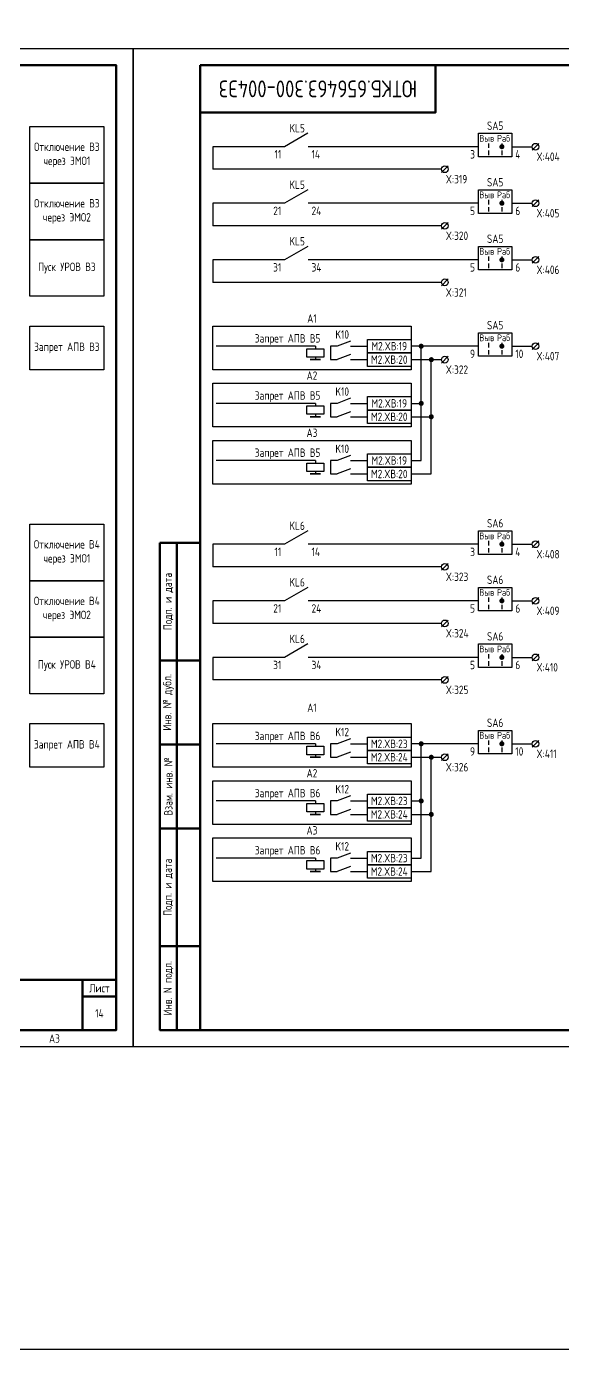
# Model space of a CAD drawing. Header units: millimetres. Extents: x -1612 to 9998, y -90 to 1220.
# Drawn here: x 5848.3 to 6007.8, y -90 to 303.6 of the extents above; entities that cross this region are included whole.
import ezdxf

# ---------------------------------------------------------------- set-up
doc = ezdxf.new("R2010")
doc.units = ezdxf.units.MM
doc.styles.add('Gost type A_2.5', font='GOST_0.TTF', dxfattribs={"height": 2.5})
doc.styles.add('Gost_type_A', font='GOST_0.TTF')

# ---------------------------------------------------------------- blocks, each defined once
blk = doc.blocks.new('Формат_А3')
blk.add_lwpolyline([(-420, 297), (0, 297), (0, 0), (-420, 0)], close=True)
at = {"lineweight": 50}
blk.add_lwpolyline([(-400, 292), (-5, 292), (-5, 5), (-400, 5)], close=True, dxfattribs=at)
blk = doc.blocks.new('Штамп малый нижний')
at = {"lineweight": 50}
for points in [[(-185, 15), (-178, 15), (-178, 5), (-185, 5)], [(-178, 15), (-168, 15), (-168, 5), (-178, 5)], [(-168, 15), (-145, 15), (-145, 5), (-168, 5)], [(-145, 15), (-130, 15), (-130, 5), (-145, 5)], [(-130, 15), (-120, 15), (-120, 5), (-130, 5)], [(-120, 15), (-10, 15), (-10, 0), (-120, 0)], [(-10, 15), (0, 15), (0, 10), (-10, 10)], [(-10, 10), (0, 10), (0, 0), (-10, 0)], [(-185, 5), (-178, 5), (-178, 0), (-185, 0)], [(-178, 5), (-168, 5), (-168, 0), (-178, 0)], [(-168, 5), (-145, 5), (-145, 0), (-168, 0)], [(-145, 5), (-130, 5), (-130, 0), (-145, 0)], [(-130, 5), (-120, 5), (-120, 0), (-130, 0)]]:
    blk.add_lwpolyline(points, close=True, dxfattribs=at)
for points in [[(-185, 15), (-178, 15), (-178, 10), (-185, 10)], [(-178, 15), (-168, 15), (-168, 10), (-178, 10)], [(-168, 15), (-145, 15), (-145, 10), (-168, 10)], [(-145, 15), (-130, 15), (-130, 10), (-145, 10)], [(-130, 15), (-120, 15), (-120, 10), (-130, 10)], [(-185, 10), (-178, 10), (-178, 5), (-185, 5)], [(-178, 10), (-168, 10), (-168, 5), (-178, 5)], [(-168, 10), (-145, 10), (-145, 5), (-168, 5)], [(-145, 10), (-130, 10), (-130, 5), (-145, 5)], [(-130, 10), (-120, 10), (-120, 5), (-130, 5)]]:
    blk.add_lwpolyline(points, close=True)
at = {"char_height": 2.5, "style": 'Gost_type_A'}
for s, insert, width, attachment_point in [('Лист', (-5, 12.5), 10, 5), ('№ докум.', (-156.5, 2.5), 23, 5), ('Подп.', (-137.5, 2.5), 15, 5), ('Дата', (-125, 2.5), 10, 5), ('Изм.', (-181.5, 2.5), 7, 5), ('Лист', (-173, 2.5), 10, 5), ('Копировал', (-75, -2.53), 13.1202, 6), ('Формат', (-30, -2.53), 13.1202, 6)]:
    blk.add_mtext(s, dxfattribs=dict(at, insert=insert, width=width, attachment_point=attachment_point))
blk = doc.blocks.new('Штамп левый нижний')
at = {"lineweight": 50}
for points in [[(-12, 145), (-7, 145), (-7, 110), (-12, 110)], [(-7, 145), (0, 145), (0, 110), (-7, 110)], [(-12, 110), (-7, 110), (-7, 85), (-12, 85)], [(-7, 110), (0, 110), (0, 85), (-7, 85)], [(-12, 85), (-7, 85), (-7, 60), (-12, 60)], [(-7, 85), (0, 85), (0, 60), (-7, 60)], [(-12, 60), (-7, 60), (-7, 25), (-12, 25)], [(-7, 60), (0, 60), (0, 25), (-7, 25)], [(-12, 25), (-7, 25), (-7, 0), (-12, 0)], [(-7, 25), (0, 25), (0, 0), (-7, 0)]]:
    blk.add_lwpolyline(points, close=True, dxfattribs=at)
at = {"char_height": 2.5, "attachment_point": 5, "rotation": 90, "style": 'Gost_type_A'}
for s, insert, width in [('Подп. и дата', (-9.5, 127.5), 35), ('Инв. № дубл.', (-9.5, 97.5), 25), ('Взам. инв. №', (-9.5, 72.5), 25), ('Подп. и дата', (-9.5, 42.5), 35), ('Инв. N подл.', (-9.5, 12.5), 25)]:
    blk.add_mtext(s, dxfattribs=dict(at, insert=insert, width=width))
blk = doc.blocks.new('Штамп угловой верхний')
at = {"lineweight": 50}
blk.add_lwpolyline([(0, 0), (70, 0), (70, -14), (0, -14)], close=True, dxfattribs=at)
blk = doc.blocks.new('POINT')
at = {"const_width": 0.75}
blk.add_lwpolyline([(-0.375, 0, 1), (0.375, 0, 1)], format="xyb", close=True, dxfattribs=at)
blk = doc.blocks.new('Переключатель_положение')
for p, q in [((2, 1), (2, -0.34)), ((2, -1.14), (2, -2.49))]:
    blk.add_line(p, q)

msp = doc.modelspace()

# ---------------------------------------------------------------- linework, layer by layer
for p, q in [((5932.03, 271.78), (5925.11, 267.78)), ((5925.11, 267.78), (5903.74, 267.78)), ((5903.74, 267.78), (5903.74, 261.08)), ((5982.74, 267.78), (5932.11, 267.78)), ((6000.75, 268.78), (5998.75, 266.78)), ((5971.76, 261.08), (5903.74, 261.08)), ((5973.77, 262.08), (5971.77, 260.08)), ((5932.03, 254.96), (5925.11, 250.96)), ((6000.75, 251.96), (5998.75, 249.96)), ((5925.11, 250.96), (5903.74, 250.96)), ((5903.74, 250.96), (5903.74, 244.26)), ((5982.74, 250.96), (5932.11, 250.96)), ((5971.76, 244.26), (5903.74, 244.26)), ((5973.77, 245.26), (5971.77, 243.26)), ((5932.03, 238.14), (5925.11, 234.14)), ((5925.11, 234.14), (5903.74, 234.14)), ((5903.74, 234.14), (5903.74, 227.44)), ((5982.74, 234.14), (5932.11, 234.14)), ((6000.75, 235.14), (5998.75, 233.14)), ((5973.77, 228.44), (5971.77, 226.44)), ((5971.76, 227.44), (5903.74, 227.44)), ((6000.75, 209.44), (5998.75, 207.44)), ((5934.24, 208.44), (5904.74, 208.44)), ((5934.24, 208.44), (5934.24, 207.69)), ((5934.24, 205.19), (5934.24, 204.44)), ((5982.74, 208.44), (5962.74, 208.44)), ((5965.74, 174.44), (5965.74, 208.44)), ((5973.75, 205.44), (5971.75, 203.44)), ((5962.74, 204.44), (5971.74, 204.44)), ((5968.74, 170.44), (5968.74, 204.44)), ((5934.24, 191.44), (5904.74, 191.44)), ((5934.24, 191.44), (5934.24, 190.69)), ((5962.74, 191.44), (5965.74, 191.44)), ((5934.24, 188.19), (5934.24, 187.44)), ((5962.74, 187.44), (5968.74, 187.44)), ((5934.24, 174.44), (5904.74, 174.44)), ((5934.24, 174.44), (5934.24, 173.69)), ((5962.74, 174.44), (5965.74, 174.44)), ((5934.24, 171.19), (5934.24, 170.44)), ((5962.74, 170.44), (5968.74, 170.44)), ((5932.03, 153.52), (5925.11, 149.52)), ((6000.75, 150.52), (5998.75, 148.52)), ((5925.11, 149.52), (5903.74, 149.52)), ((5903.74, 149.52), (5903.74, 142.82)), ((5982.74, 149.52), (5932.11, 149.52)), ((5971.76, 142.82), (5903.74, 142.82)), ((5973.77, 143.82), (5971.77, 141.82)), ((5932.03, 136.7), (5925.11, 132.7)), ((5925.11, 132.7), (5903.74, 132.7)), ((5903.74, 132.7), (5903.74, 126)), ((5982.74, 132.7), (5932.11, 132.7)), ((6000.75, 133.7), (5998.75, 131.7)), ((5971.76, 126), (5903.74, 126)), ((5973.77, 127), (5971.77, 125)), ((5932.03, 119.88), (5925.11, 115.88)), ((5925.11, 115.88), (5903.74, 115.88)), ((5903.74, 115.88), (5903.74, 109.18)), ((5982.74, 115.88), (5932.11, 115.88)), ((6000.75, 116.88), (5998.75, 114.88)), ((5971.76, 109.18), (5903.74, 109.18)), ((5973.77, 110.18), (5971.77, 108.18)), ((6000.75, 91.18), (5998.75, 89.18)), ((5934.24, 90.18), (5904.74, 90.18)), ((5934.24, 90.18), (5934.24, 89.43)), ((5934.24, 86.93), (5934.24, 86.18)), ((5982.74, 90.18), (5962.74, 90.18)), ((5965.74, 56.18), (5965.74, 90.18)), ((5973.75, 87.18), (5971.75, 85.18)), ((5962.74, 86.18), (5971.74, 86.18)), ((5968.74, 52.18), (5968.74, 86.18)), ((5934.24, 73.18), (5904.74, 73.18)), ((5934.24, 73.18), (5934.24, 72.43)), ((5962.74, 73.18), (5965.74, 73.18)), ((5934.24, 69.93), (5934.24, 69.18)), ((5962.74, 69.18), (5968.74, 69.18)), ((5934.24, 56.18), (5904.74, 56.18)), ((5934.24, 56.18), (5934.24, 55.43)), ((5962.74, 56.18), (5965.74, 56.18)), ((5934.24, 52.93), (5934.24, 52.18)), ((5962.74, 52.18), (5968.74, 52.18))]:
    msp.add_line(p, q)
at = {"ltscale": 4}
for p, q in [((5992.74, 267.78), (5998.74, 267.78)), ((5992.74, 250.96), (5998.74, 250.96)), ((5992.74, 234.14), (5998.74, 234.14)), ((5992.74, 208.44), (5998.75, 208.44)), ((5992.74, 149.52), (5998.74, 149.52)), ((5992.74, 132.7), (5998.74, 132.7)), ((5992.74, 115.88), (5998.74, 115.88)), ((5992.74, 90.18), (5998.75, 90.18))]:
    msp.add_line(p, q, dxfattribs=at)
at = {"ltscale": 4.32}
for p, q in [((5944.74, 209.94), (5940.74, 208.44)), ((5944.74, 205.94), (5940.74, 204.44)), ((5944.74, 192.94), (5940.74, 191.44)), ((5944.74, 188.94), (5940.74, 187.44)), ((5944.74, 175.94), (5940.74, 174.44)), ((5944.74, 171.94), (5940.74, 170.44)), ((5944.74, 91.68), (5940.74, 90.18)), ((5944.74, 87.68), (5940.74, 86.18)), ((5944.74, 74.68), (5940.74, 73.18)), ((5944.74, 70.68), (5940.74, 69.18)), ((5944.74, 57.68), (5940.74, 56.18)), ((5944.74, 53.68), (5940.74, 52.18))]:
    msp.add_line(p, q, dxfattribs=at)
at = {"ltscale": 1.08}
for p, q in [((5940.74, 208.44), (5938.74, 208.44)), ((5938.74, 208.44), (5938.74, 204.44)), ((5944.74, 208.44), (5949.74, 208.44)), ((5938.74, 204.44), (5940.74, 204.44)), ((5944.74, 204.44), (5949.74, 204.44)), ((5940.74, 191.44), (5938.74, 191.44)), ((5938.74, 191.44), (5938.74, 187.44)), ((5944.74, 191.44), (5949.74, 191.44)), ((5938.74, 187.44), (5940.74, 187.44)), ((5944.74, 187.44), (5949.74, 187.44)), ((5940.74, 174.44), (5938.74, 174.44)), ((5938.74, 174.44), (5938.74, 170.44)), ((5944.74, 174.44), (5949.74, 174.44)), ((5938.74, 170.44), (5940.74, 170.44)), ((5944.74, 170.44), (5949.74, 170.44)), ((5940.74, 90.18), (5938.74, 90.18)), ((5938.74, 90.18), (5938.74, 86.18)), ((5944.74, 90.18), (5949.74, 90.18)), ((5938.74, 86.18), (5940.74, 86.18)), ((5944.74, 86.18), (5949.74, 86.18)), ((5940.74, 73.18), (5938.74, 73.18)), ((5938.74, 73.18), (5938.74, 69.18)), ((5944.74, 73.18), (5949.74, 73.18)), ((5938.74, 69.18), (5940.74, 69.18)), ((5944.74, 69.18), (5949.74, 69.18)), ((5940.74, 56.18), (5938.74, 56.18)), ((5938.74, 56.18), (5938.74, 52.18)), ((5944.74, 56.18), (5949.74, 56.18)), ((5938.74, 52.18), (5940.74, 52.18)), ((5944.74, 52.18), (5949.74, 52.18))]:
    msp.add_line(p, q, dxfattribs=at)
for points in [[(-1612, 1220), (9998.36, 1220), (9998.36, -90), (-1612, -90)], [(5849.3, 273.75), (5871.3, 273.75), (5871.3, 256.93), (5849.3, 256.93)], [(5982.74, 271.78), (5992.74, 271.78), (5992.74, 264.78), (5982.74, 264.78)], [(5849.3, 256.93), (5871.3, 256.93), (5871.3, 240.12), (5849.3, 240.12)], [(5982.74, 254.96), (5992.74, 254.96), (5992.74, 247.96), (5982.74, 247.96)], [(5849.3, 240.12), (5871.3, 240.12), (5871.3, 223.3), (5849.3, 223.3)], [(5982.74, 238.14), (5992.74, 238.14), (5992.74, 231.14), (5982.74, 231.14)], [(5849.3, 214.44), (5871.3, 214.44), (5871.3, 201.44), (5849.3, 201.44)], [(5903.74, 214.44), (5962.74, 214.44), (5962.74, 201.44), (5903.74, 201.44)], [(5949.74, 210.44), (5962.74, 210.44), (5962.74, 206.44), (5949.74, 206.44)], [(5982.74, 212.44), (5992.74, 212.44), (5992.74, 205.44), (5982.74, 205.44)], [(5936.74, 207.69), (5936.74, 205.19), (5931.74, 205.19), (5931.74, 207.69)], [(5949.74, 206.44), (5962.74, 206.44), (5962.74, 202.44), (5949.74, 202.44)], [(5935.74, 204.44), (5932.74, 204.44)], [(5903.74, 197.44), (5962.74, 197.44), (5962.74, 184.44), (5903.74, 184.44)], [(5949.74, 193.44), (5962.74, 193.44), (5962.74, 189.44), (5949.74, 189.44)], [(5936.74, 190.69), (5936.74, 188.19), (5931.74, 188.19), (5931.74, 190.69)], [(5949.74, 189.44), (5962.74, 189.44), (5962.74, 185.44), (5949.74, 185.44)], [(5935.74, 187.44), (5932.74, 187.44)], [(5903.74, 180.44), (5962.74, 180.44), (5962.74, 167.44), (5903.74, 167.44)], [(5936.74, 173.69), (5936.74, 171.19), (5931.74, 171.19), (5931.74, 173.69)], [(5949.74, 176.44), (5962.74, 176.44), (5962.74, 172.44), (5949.74, 172.44)], [(5935.74, 170.44), (5932.74, 170.44)], [(5949.74, 172.44), (5962.74, 172.44), (5962.74, 168.44), (5949.74, 168.44)], [(5849.3, 155.49), (5871.3, 155.49), (5871.3, 138.68), (5849.3, 138.68)], [(5982.74, 153.52), (5992.74, 153.52), (5992.74, 146.52), (5982.74, 146.52)], [(5849.3, 138.68), (5871.3, 138.68), (5871.3, 121.86), (5849.3, 121.86)], [(5982.74, 136.7), (5992.74, 136.7), (5992.74, 129.7), (5982.74, 129.7)], [(5849.3, 121.86), (5871.3, 121.86), (5871.3, 105.04), (5849.3, 105.04)], [(5982.74, 119.88), (5992.74, 119.88), (5992.74, 112.88), (5982.74, 112.88)], [(5849.3, 96.18), (5871.3, 96.18), (5871.3, 83.18), (5849.3, 83.18)], [(5903.74, 96.18), (5962.74, 96.18), (5962.74, 83.18), (5903.74, 83.18)], [(5949.74, 92.18), (5962.74, 92.18), (5962.74, 88.18), (5949.74, 88.18)], [(5982.74, 94.18), (5992.74, 94.18), (5992.74, 87.18), (5982.74, 87.18)], [(5936.74, 89.43), (5936.74, 86.93), (5931.74, 86.93), (5931.74, 89.43)], [(5949.74, 88.18), (5962.74, 88.18), (5962.74, 84.18), (5949.74, 84.18)], [(5935.74, 86.18), (5932.74, 86.18)], [(5903.74, 79.18), (5962.74, 79.18), (5962.74, 66.18), (5903.74, 66.18)], [(5949.74, 75.18), (5962.74, 75.18), (5962.74, 71.18), (5949.74, 71.18)], [(5936.74, 72.43), (5936.74, 69.93), (5931.74, 69.93), (5931.74, 72.43)], [(5949.74, 71.18), (5962.74, 71.18), (5962.74, 67.18), (5949.74, 67.18)], [(5935.74, 69.18), (5932.74, 69.18)], [(5903.74, 62.18), (5962.74, 62.18), (5962.74, 49.18), (5903.74, 49.18)], [(5936.74, 55.43), (5936.74, 52.93), (5931.74, 52.93), (5931.74, 55.43)], [(5949.74, 58.18), (5962.74, 58.18), (5962.74, 54.18), (5949.74, 54.18)], [(5935.74, 52.18), (5932.74, 52.18)], [(5949.74, 54.18), (5962.74, 54.18), (5962.74, 50.18), (5949.74, 50.18)]]:
    msp.add_lwpolyline(points, close=True)
for centre in [(5999.75, 267.78), (5972.77, 261.08), (5999.75, 250.96), (5972.77, 244.26), (5999.75, 234.14), (5972.77, 227.44), (5999.75, 208.44), (5972.75, 204.44), (5999.75, 149.52), (5972.77, 142.82), (5999.75, 132.7), (5972.77, 126), (5999.75, 115.88), (5972.77, 109.18), (5999.75, 90.18), (5972.75, 86.18)]:
    msp.add_circle(centre, 1)

# ---------------------------------------------------------------- block references
for name, p in [('Формат_А3', (5880, 0)), ('Формат_А3', (6300, 0)), ('Штамп угловой верхний', (5900, 292)), ('Переключатель_положение', (5983.74, 267.78)), ('POINT', (5989.74, 267.78)), ('Переключатель_положение', (5987.74, 267.78)), ('Переключатель_положение', (5983.74, 250.96)), ('Переключатель_положение', (5983.74, 250.96)), ('Переключатель_положение', (5987.74, 250.96)), ('Переключатель_положение', (5987.74, 250.96)), ('POINT', (5989.74, 250.96)), ('POINT', (5989.74, 250.96)), ('Переключатель_положение', (5983.74, 234.14)), ('Переключатель_положение', (5983.74, 234.14)), ('POINT', (5989.74, 234.14)), ('POINT', (5989.74, 234.14)), ('Переключатель_положение', (5987.74, 234.14)), ('Переключатель_положение', (5987.74, 234.14)), ('POINT', (5965.74, 208.44)), ('Переключатель_положение', (5983.74, 208.44)), ('POINT', (5989.74, 208.44)), ('Переключатель_положение', (5987.74, 208.44)), ('POINT', (5968.74, 204.44)), ('POINT', (5965.74, 191.44)), ('POINT', (5968.74, 187.44)), ('Штамп левый нижний', (5900, 5)), ('Переключатель_положение', (5983.74, 149.52)), ('POINT', (5989.74, 149.52)), ('Переключатель_положение', (5987.74, 149.52)), ('Переключатель_положение', (5983.74, 132.7)), ('Переключатель_положение', (5983.74, 132.7)), ('POINT', (5989.74, 132.7)), ('POINT', (5989.74, 132.7)), ('Переключатель_положение', (5987.74, 132.7)), ('Переключатель_положение', (5987.74, 132.7)), ('Переключатель_положение', (5983.74, 115.88)), ('Переключатель_положение', (5983.74, 115.88)), ('POINT', (5989.74, 115.88)), ('POINT', (5989.74, 115.88)), ('Переключатель_положение', (5987.74, 115.88)), ('Переключатель_положение', (5987.74, 115.88)), ('POINT', (5965.74, 90.18)), ('Переключатель_положение', (5983.74, 90.18)), ('POINT', (5989.74, 90.18)), ('Переключатель_положение', (5987.74, 90.18)), ('POINT', (5968.74, 86.18)), ('POINT', (5965.74, 73.18)), ('POINT', (5968.74, 69.18)), ('Штамп малый нижний', (5875, 5))]:
    msp.add_blockref(name, p)

# ---------------------------------------------------------------- texts
at = {"insert": (5935, 285), "char_height": 5, "width": 70, "attachment_point": 5, "rotation": 180, "style": 'Gost_type_A'}
msp.add_mtext('ЮТКБ.656463.300-004Э3', dxfattribs=at)
for s, insert, char_height, width, attachment_point, style in [('KL5', (5928.83, 272.04), 2.5, 10, 8, 'Gost type A_2.5'), ('SA5', (5987.74, 272.78), 2.5, 10, 8, 'Gost_type_A'), ('Отключение В3\\Pчерез ЭМО1', (5860.3, 265.34), 2.5, 21.9988, 5, 'Gost_type_A'), ('Выв', (5985.24, 270.28), 2, 5, 5, 'Gost_type_A'), ('Раб', (5990.24, 270.28), 2, 5, 5, 'Gost_type_A'), ('11', (5924.11, 266.78), 2.5, 6, 3, 'Gost type A_2.5'), ('14', (5933.11, 266.78), 2.5, 6, 1, 'Gost type A_2.5'), ('3', (5981.74, 266.76), 2.5, 5, 3, 'Gost_type_A'), ('4', (5993.74, 266.76), 2.5, 5, 1, 'Gost_type_A'), ('KL5', (5928.83, 255.22), 2.5, 10, 8, 'Gost type A_2.5'), ('SA5', (5987.74, 255.96), 2.5, 10, 8, 'Gost_type_A'), ('Отключение В3\\Pчерез ЭМО2', (5860.3, 248.53), 2.5, 21.9988, 5, 'Gost_type_A'), ('Выв', (5985.24, 253.46), 2, 5, 5, 'Gost_type_A'), ('Раб', (5990.24, 253.46), 2, 5, 5, 'Gost_type_A'), ('21', (5924.11, 249.96), 2.5, 6, 3, 'Gost type A_2.5'), ('24', (5933.11, 249.96), 2.5, 6, 1, 'Gost type A_2.5'), ('5', (5981.74, 249.95), 2.5, 5, 3, 'Gost_type_A'), ('6', (5993.74, 249.95), 2.5, 5, 1, 'Gost_type_A'), ('KL5', (5928.83, 238.4), 2.5, 10, 8, 'Gost type A_2.5'), ('SA5', (5987.74, 239.14), 2.5, 10, 8, 'Gost_type_A'), ('Выв', (5985.24, 236.64), 2, 5, 5, 'Gost_type_A'), ('Раб', (5990.24, 236.64), 2, 5, 5, 'Gost_type_A'), ('Пуск УРОВ В3', (5860.3, 231.71), 2.5, 21.9988, 5, 'Gost_type_A'), ('31', (5924.11, 233.14), 2.5, 6, 3, 'Gost type A_2.5'), ('34', (5933.11, 233.14), 2.5, 6, 1, 'Gost type A_2.5'), ('5', (5981.74, 233.13), 2.5, 5, 3, 'Gost_type_A'), ('6', (5993.74, 233.13), 2.5, 5, 1, 'Gost_type_A'), ('K10', (5942.24, 211.94), 2.5, 5, 5, 'Gost_type_A'), ('SA5', (5987.74, 213.44), 2.5, 10, 8, 'Gost_type_A'), ('Запрет АПВ В3', (5860.3, 207.94), 2.5, 21.9988, 5, 'Gost_type_A'), (' Запрет АПВ В5', (5935.74, 210.44), 2.5, 31.0015, 6, 'Gost_type_A'), ('M2.XВ:19', (5956.24, 208.44), 2.5, 13, 5, 'Gost_type_A'), ('Выв', (5985.24, 210.94), 2, 5, 5, 'Gost_type_A'), ('Раб', (5990.24, 210.94), 2, 5, 5, 'Gost_type_A'), ('M2.XВ:20', (5956.24, 204.44), 2.5, 13, 5, 'Gost_type_A'), ('9', (5981.74, 207.42), 2.5, 5, 3, 'Gost_type_A'), ('10', (5993.74, 207.42), 2.5, 5, 1, 'Gost_type_A'), (' Запрет АПВ В5', (5935.74, 193.44), 2.5, 31.0015, 6, 'Gost_type_A'), ('K10', (5942.24, 194.94), 2.5, 5, 5, 'Gost_type_A'), ('M2.XВ:19', (5956.24, 191.44), 2.5, 13, 5, 'Gost_type_A'), ('M2.XВ:20', (5956.24, 187.44), 2.5, 13, 5, 'Gost_type_A'), (' Запрет АПВ В5', (5935.74, 176.44), 2.5, 31.0015, 6, 'Gost_type_A'), ('K10', (5942.24, 177.94), 2.5, 5, 5, 'Gost_type_A'), ('M2.XВ:19', (5956.24, 174.44), 2.5, 13, 5, 'Gost_type_A'), ('M2.XВ:20', (5956.24, 170.44), 2.5, 13, 5, 'Gost_type_A'), ('KL6', (5928.83, 153.78), 2.5, 10, 8, 'Gost type A_2.5'), ('SA6', (5987.74, 154.52), 2.5, 10, 8, 'Gost_type_A'), ('Отключение В4\\Pчерез ЭМО1', (5860.3, 147.08), 2.5, 21.9988, 5, 'Gost_type_A'), ('Выв', (5985.24, 152.02), 2, 5, 5, 'Gost_type_A'), ('Раб', (5990.24, 152.02), 2, 5, 5, 'Gost_type_A'), ('11', (5924.11, 148.52), 2.5, 6, 3, 'Gost type A_2.5'), ('14', (5933.11, 148.52), 2.5, 6, 1, 'Gost type A_2.5'), ('3', (5981.74, 148.5), 2.5, 5, 3, 'Gost_type_A'), ('4', (5993.74, 148.5), 2.5, 5, 1, 'Gost_type_A'), ('KL6', (5928.83, 136.96), 2.5, 10, 8, 'Gost type A_2.5'), ('SA6', (5987.74, 137.7), 2.5, 10, 8, 'Gost_type_A'), ('Отключение В4\\Pчерез ЭМО2', (5860.3, 130.27), 2.5, 21.9988, 5, 'Gost_type_A'), ('Выв', (5985.24, 135.2), 2, 5, 5, 'Gost_type_A'), ('Раб', (5990.24, 135.2), 2, 5, 5, 'Gost_type_A'), ('21', (5924.11, 131.7), 2.5, 6, 3, 'Gost type A_2.5'), ('24', (5933.11, 131.7), 2.5, 6, 1, 'Gost type A_2.5'), ('5', (5981.74, 131.69), 2.5, 5, 3, 'Gost_type_A'), ('6', (5993.74, 131.69), 2.5, 5, 1, 'Gost_type_A'), ('KL6', (5928.83, 120.14), 2.5, 10, 8, 'Gost type A_2.5'), ('SA6', (5987.74, 120.88), 2.5, 10, 8, 'Gost_type_A'), ('Выв', (5985.24, 118.38), 2, 5, 5, 'Gost_type_A'), ('Раб', (5990.24, 118.38), 2, 5, 5, 'Gost_type_A'), ('Пуск УРОВ В4', (5860.3, 113.45), 2.5, 21.9988, 5, 'Gost_type_A'), ('31', (5924.11, 114.88), 2.5, 6, 3, 'Gost type A_2.5'), ('34', (5933.11, 114.88), 2.5, 6, 1, 'Gost type A_2.5'), ('5', (5981.74, 114.87), 2.5, 5, 3, 'Gost_type_A'), ('6', (5993.74, 114.87), 2.5, 5, 1, 'Gost_type_A'), ('K12', (5942.24, 93.68), 2.5, 5, 5, 'Gost_type_A'), ('SA6', (5987.74, 95.18), 2.5, 10, 8, 'Gost_type_A'), ('Запрет АПВ В4', (5860.3, 89.68), 2.5, 21.9988, 5, 'Gost_type_A'), (' Запрет АПВ В6', (5935.74, 92.18), 2.5, 31.0015, 6, 'Gost_type_A'), ('M2.XВ:23', (5956.24, 90.18), 2.5, 13, 5, 'Gost_type_A'), ('Выв', (5985.24, 92.68), 2, 5, 5, 'Gost_type_A'), ('Раб', (5990.24, 92.68), 2, 5, 5, 'Gost_type_A'), ('M2.XВ:24', (5956.24, 86.18), 2.5, 13, 5, 'Gost_type_A'), ('9', (5981.74, 89.16), 2.5, 5, 3, 'Gost_type_A'), ('10', (5993.74, 89.16), 2.5, 5, 1, 'Gost_type_A'), (' Запрет АПВ В6', (5935.74, 75.18), 2.5, 31.0015, 6, 'Gost_type_A'), ('K12', (5942.24, 76.68), 2.5, 5, 5, 'Gost_type_A'), ('M2.XВ:23', (5956.24, 73.18), 2.5, 13, 5, 'Gost_type_A'), ('M2.XВ:24', (5956.24, 69.18), 2.5, 13, 5, 'Gost_type_A'), (' Запрет АПВ В6', (5935.74, 58.18), 2.5, 31.0015, 6, 'Gost_type_A'), ('K12', (5942.24, 59.68), 2.5, 5, 5, 'Gost_type_A'), ('M2.XВ:23', (5956.24, 56.18), 2.5, 13, 5, 'Gost_type_A'), ('M2.XВ:24', (5956.24, 52.18), 2.5, 13, 5, 'Gost_type_A'), ('14', (5870, 10), 2.5, 10, 5, 'Gost_type_A'), ('A3', (5855, 2.5), 2.5, 20, 4, 'Gost_type_A')]:
    msp.add_mtext(s, dxfattribs=dict(insert=insert, char_height=char_height, width=width, attachment_point=attachment_point, style=style))
at = {"color": 210, "char_height": 2.5, "width": 8, "attachment_point": 1, "line_spacing_factor": 0.9, "style": 'Gost_type_A'}
for s, insert in [('X:404', (6000.04, 266.07)), ('X:405', (6000.04, 249.25)), ('X:406', (6000.04, 232.43)), ('X:407', (6000.04, 206.73)), ('X:322', (5973.04, 202.73)), ('X:408', (6000.04, 147.81)), ('X:409', (6000.04, 130.99)), ('X:410', (6000.04, 114.17)), ('X:411', (6000.04, 88.47)), ('X:326', (5973.04, 84.47))]:
    msp.add_mtext(s, dxfattribs=dict(at, insert=insert))
at = {"color": 6, "char_height": 2.5, "width": 8, "attachment_point": 1, "line_spacing_factor": 0.9, "style": 'Gost_type_A'}
for s, insert in [('X:319', (5973.06, 259.37)), ('X:320', (5973.06, 242.55)), ('X:321', (5973.03, 225.67)), ('X:323', (5973.06, 141.11)), ('X:324', (5973.06, 124.29)), ('X:325', (5973.06, 107.47))]:
    msp.add_mtext(s, dxfattribs=dict(at, insert=insert))
at = {"char_height": 2.5, "width": 59, "attachment_point": 8, "line_spacing_factor": 0.9, "style": 'Gost_type_A'}
for s, insert in [('A1', (5933.24, 215.44)), ('A2', (5933.24, 198.44)), ('A3', (5933.24, 181.44)), ('A1', (5933.24, 99.67)), ('A2', (5933.24, 80.18)), ('A3', (5933.24, 63.18))]:
    msp.add_mtext(s, dxfattribs=dict(at, insert=insert))

doc.saveas('drawing.dxf')
